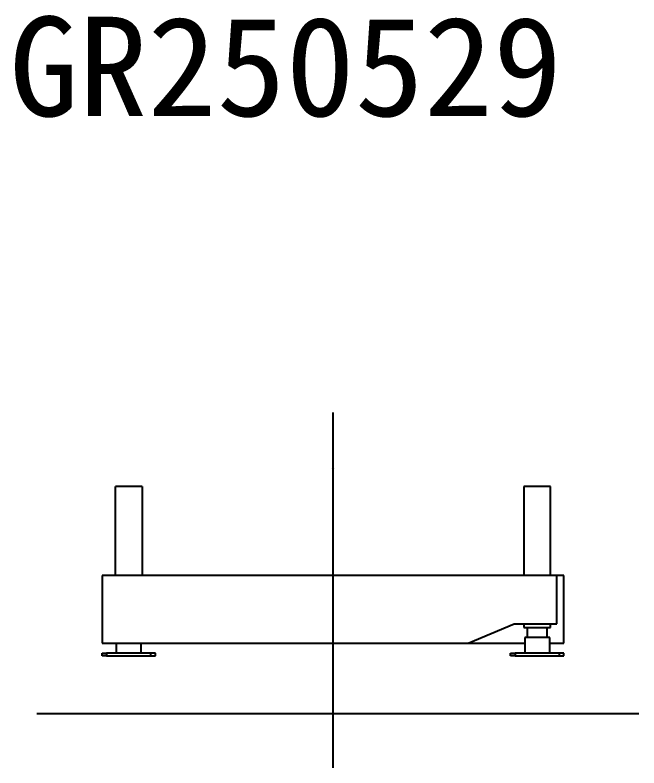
# Model space of a CAD drawing. Extents: x -120528 to -38681, y -40362 to 40632.
# Drawn here: x -77438 to -73925, y -40362 to -36123 of the extents above; entities that cross this region are included whole.
import ezdxf

# ---------------------------------------------------------------- set-up
doc = ezdxf.new("R2010")
doc.units = 0
doc.header["$PDMODE"] = 35
doc.layers.get('0').update_dxf_attribs({"linetype": 'CONTINUOUS'})

msp = doc.modelspace()

# ---------------------------------------------------------------- linework, layer by layer
at = {"color": 130, "linetype": 'Continuous'}
for p, q in [((-75647.99, -38360.77), (-75647.99, -40361.62)), ((-76872.99, -39278.87), (-76872.99, -38777.37)), ((-76722.99, -38777.37), (-76872.99, -38777.37)), ((-76722.99, -38777.37), (-76722.99, -39278.87)), ((-74422.99, -38777.37), (-74572.99, -38777.37)), ((-74572.99, -38777.37), (-74572.99, -39278.87)), ((-74422.99, -39278.87), (-74422.99, -38777.37)), ((-76947.49, -39278.87), (-76947.49, -39658.87)), ((-74387.49, -39278.87), (-76947.49, -39278.87)), ((-74387.49, -39550.87), (-74387.49, -39278.87)), ((-74348.49, -39278.87), (-74387.49, -39278.87)), ((-74348.49, -39658.87), (-74348.49, -39278.87)), ((-74887.49, -39658.87), (-74627.49, -39550.87)), ((-74627.49, -39550.87), (-74387.49, -39550.87)), ((-74572.99, -39550.87), (-74572.99, -39570.37)), ((-74572.99, -39570.37), (-74422.99, -39570.37)), ((-74552.99, -39627.37), (-74552.99, -39570.37)), ((-74442.99, -39627.37), (-74442.99, -39570.37)), ((-74422.99, -39570.37), (-74422.99, -39550.87)), ((-74427.99, -39627.37), (-74567.99, -39627.37)), ((-74567.99, -39627.37), (-74567.99, -39714.87)), ((-74427.99, -39714.87), (-74427.99, -39627.37)), ((-76947.49, -39658.87), (-74887.49, -39658.87)), ((-76867.99, -39658.87), (-76867.99, -39714.87)), ((-76727.99, -39714.87), (-76727.99, -39658.87)), ((-74887.49, -39658.87), (-74567.99, -39658.87)), ((-74427.99, -39658.87), (-74348.49, -39658.87)), ((-76947.99, -39730.87), (-76947.99, -39714.87)), ((-76947.99, -39714.87), (-76922.99, -39714.87)), ((-76922.99, -39730.87), (-76947.99, -39730.87)), ((-76672.99, -39714.87), (-76922.99, -39714.87)), ((-76922.99, -39714.87), (-76922.99, -39730.87)), ((-76922.99, -39730.87), (-76672.99, -39730.87)), ((-76647.99, -39714.87), (-76672.99, -39714.87)), ((-76672.99, -39730.87), (-76672.99, -39714.87)), ((-76672.99, -39730.87), (-76647.99, -39730.87)), ((-76647.99, -39730.87), (-76647.99, -39714.87)), ((-74647.99, -39730.87), (-74647.99, -39714.87)), ((-74647.99, -39714.87), (-74622.99, -39714.87)), ((-74622.99, -39730.87), (-74647.99, -39730.87)), ((-74372.99, -39714.87), (-74622.99, -39714.87)), ((-74622.99, -39714.87), (-74622.99, -39730.87)), ((-74622.99, -39730.87), (-74372.99, -39730.87)), ((-74347.99, -39714.87), (-74372.99, -39714.87)), ((-74372.99, -39730.87), (-74372.99, -39714.87)), ((-74372.99, -39730.87), (-74347.99, -39730.87)), ((-74347.99, -39730.87), (-74347.99, -39714.87)), ((-73925.38, -40056.87), (-77315.46, -40056.87))]:
    msp.add_line(p, q, dxfattribs=at)
at = {"color": 20, "linetype": 'Continuous'}
for p in [(-75647.99, -38677.87), (-75647.99, -40056.87)]:
    msp.add_point(p, dxfattribs=at)

# ---------------------------------------------------------------- texts
at = {"color": 7, "linetype": 'Continuous', "insert": (-77469.75, -36132.48), "char_height": 560, "attachment_point": 1, "line_spacing_factor": 0.6}
msp.add_mtext('\\W1.021000;\\A1;GR250529', dxfattribs=at)

doc.saveas('drawing.dxf')
